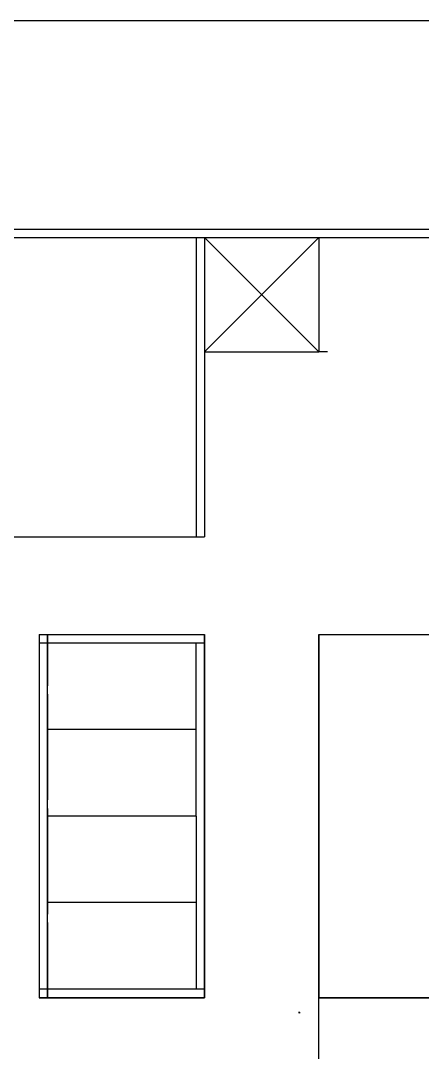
# Model space of a CAD drawing. Header units: inches. Extents: x -55 to 600, y -103 to 167.
# Drawn here: x 387.23 to 394.26, y 48.63 to 66.7 of the extents above; entities that cross this region are included whole.
import ezdxf

# ---------------------------------------------------------------- set-up
doc = ezdxf.new("R2010")
doc.units = ezdxf.units.IN
doc.header["$MEASUREMENT"] = 0

msp = doc.modelspace()

# ---------------------------------------------------------------- linework, layer by layer
for p, q in [((375.551, 66.701), (450.551, 66.701)), ((385.551, 63.051), (389.551, 63.051)), ((385.551, 63.051), (443.051, 63.051)), ((385.551, 62.901), (443.051, 62.901)), ((385.701, 62.901), (389.551, 62.901)), ((389.551, 63.051), (398.148, 63.051)), ((390.301, 62.901), (390.301, 58.901)), ((390.451, 62.901), (390.451, 60.901)), ((390.451, 62.901), (392.451, 60.901)), ((390.451, 60.901), (392.451, 62.901)), ((392.451, 62.901), (392.451, 60.901)), ((392.451, 62.901), (392.451, 60.901)), ((390.451, 60.901), (392.451, 60.901)), ((390.451, 60.901), (390.451, 58.901)), ((392.601, 60.901), (392.451, 60.901)), ((390.301, 58.901), (390.301, 57.661)), ((390.451, 58.901), (390.451, 57.661)), ((375.551, 57.661), (390.451, 57.661)), ((387.551, 55.951), (387.551, 49.585)), ((387.551, 55.951), (390.451, 55.951)), ((387.701, 55.951), (387.701, 55.051)), ((387.701, 49.585), (387.701, 55.951)), ((390.451, 55.951), (390.451, 49.585)), ((390.451, 49.585), (390.451, 55.951)), ((392.451, 55.951), (392.451, 49.585)), ((392.451, 55.951), (405.473, 55.951)), ((392.451, 48.189), (392.451, 55.951)), ((387.551, 55.801), (390.451, 55.801)), ((390.301, 52.768), (390.301, 55.801)), ((387.701, 54.901), (387.701, 53.051)), ((390.301, 54.285), (387.701, 54.285)), ((387.701, 52.901), (387.701, 51.051)), ((390.301, 52.768), (387.701, 52.768)), ((390.301, 52.768), (390.301, 49.735)), ((387.551, 52.549), (387.551, 50.549)), ((390.301, 51.252), (387.701, 51.252)), ((387.701, 50.901), (387.701, 49.585)), ((390.451, 49.735), (387.551, 49.735)), ((387.551, 49.585), (390.451, 49.585)), ((390.451, 49.585), (387.551, 49.585)), ((392.451, 49.585), (405.473, 49.585)), ((405.473, 49.585), (392.451, 49.585)), ((392.101, 49.34), (392.101, 49.318))]:
    msp.add_line(p, q)
msp.add_lwpolyline([(392.101, 49.34, 0.000184), (392.124, 49.318, 0.000184)], format="xyb")

doc.saveas('drawing.dxf')
